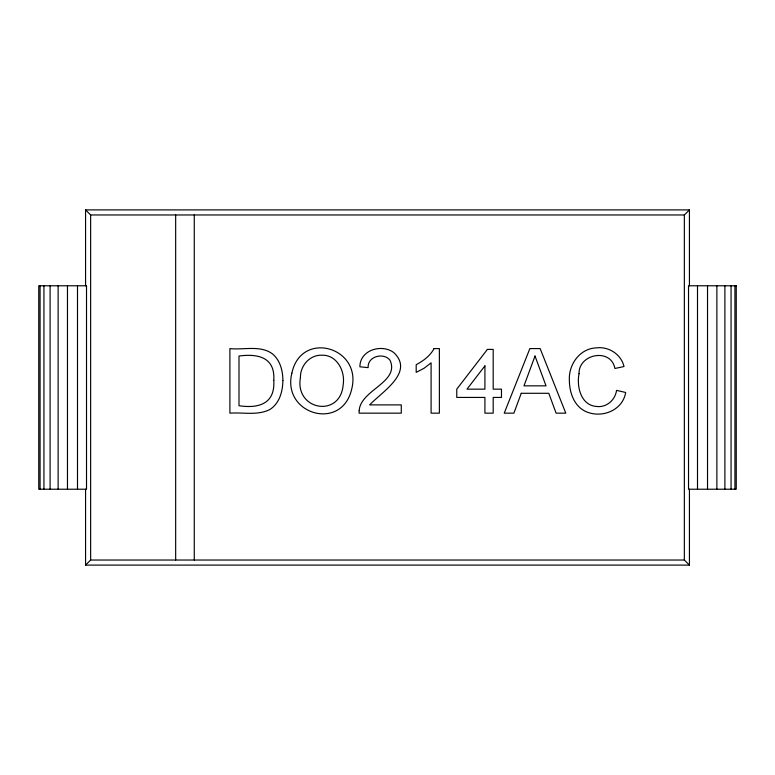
<?xml version="1.0" encoding="UTF-8"?>
<svg xmlns="http://www.w3.org/2000/svg" width="775" height="775" viewBox="0 0 775 775"><rect width="100%" height="100%" fill="white"/><g stroke="black" fill="none" stroke-linecap="round" stroke-linejoin="round"><path stroke-width="1.16" d="M85.57 489.219L85.57 565.101L90.646 560.034L684.354 560.034L689.43 565.101L689.43 489.219M85.57 285.781L85.57 209.899L90.646 214.966L684.354 214.966L689.43 209.899L689.43 285.781M85.57 209.899L689.43 209.899M85.57 565.101L689.43 565.101M734.933 285.781L734.933 489.219M731.058 285.781L731.058 489.219M724.896 285.781L724.896 489.219M716.875 285.781L716.875 489.219M707.527 285.781L707.527 489.219M697.5 285.781L697.5 489.219M684.354 214.966L684.354 560.034M194.273 214.966L194.273 560.034M175.663 214.966L175.663 560.034M90.646 214.966L90.646 560.034M77.5 285.781L77.5 489.219M67.473 285.781L67.473 489.219M58.125 285.781L58.125 489.219M50.104 285.781L50.104 489.219M43.943 285.781L43.943 489.219M40.068 285.781L40.068 489.219M300.429 377.561C294.51 410.43 340.613 418.316 343.189 384.623C345.35 371.206 336.96 354.708 321.887 355.202C309.709 354.756 300.177 365.761 300.429 377.561M273.778 380.38C275.299 403.358 259.354 408.793 239 405.713L239 356.035C258.123 353.458 275.328 357.353 273.778 380.38M359.193 410.576L359.058 413.162L401.285 413.162L401.285 404.889L369.694 404.889C381.833 391.821 414.712 372.387 393.787 352.567C381.697 343.558 359.891 349.932 359.891 366.798L368.164 367.631C367.292 356.384 383.577 352.082 390.009 360.22C400.055 382.269 360.482 389.844 359.193 410.576M282.885 380.525C282.768 391.404 279.455 403.736 269.564 409.684C257.261 415.72 242.972 412.155 229.894 413.162L229.894 348.585C243.776 350.174 260.749 344.807 272.781 354.136C280.269 360.675 282.885 370.915 282.885 380.525M291.865 373.162C281.683 414.325 341.707 431.82 351.627 389.36C362.681 347.229 301.117 329.462 291.865 373.162M579.032 373.695C576.493 386.628 580.872 405.47 596.673 406.468C606.515 407.795 615.273 399.91 616.561 390.368L625.677 392.489C622.596 410.934 600.828 418.936 584.999 411.157C573.81 405.48 569.441 392.228 569.373 380.399C568.414 364.628 579.768 348.517 596.256 347.878C608.598 346.26 621.143 354.233 624.02 366.527L614.914 368.483C611.049 347.626 578.567 353.681 579.032 373.695M535.012 356.035L523.987 385.843L546.026 385.843L535.012 356.035M521.246 393.293L513.893 413.162L504.234 413.162L529.868 348.585L540.146 348.585L565.789 413.162L556.121 413.162L548.778 393.293L521.246 393.293M434.048 348.585C430.222 355.88 423.276 360.888 416.194 364.725L416.194 372.358L424.07 368.261L431.094 362.836L431.094 413.162L439.377 413.162L439.377 348.585L434.048 348.585M487.397 349.409L456.766 389.157L456.766 397.43L484.918 397.43L484.918 413.162L493.191 413.162L493.191 397.43L501.473 397.43L501.473 389.157L493.191 389.157L493.191 349.409L487.397 349.409M484.918 365.897L466.986 389.157L484.918 389.157L484.918 365.897M86.519 285.781L38.75 285.781L38.75 489.219L86.519 489.219L86.519 285.781M736.25 285.781L688.529 285.781L688.529 489.219L736.25 489.219L736.25 285.781"/></g></svg>
